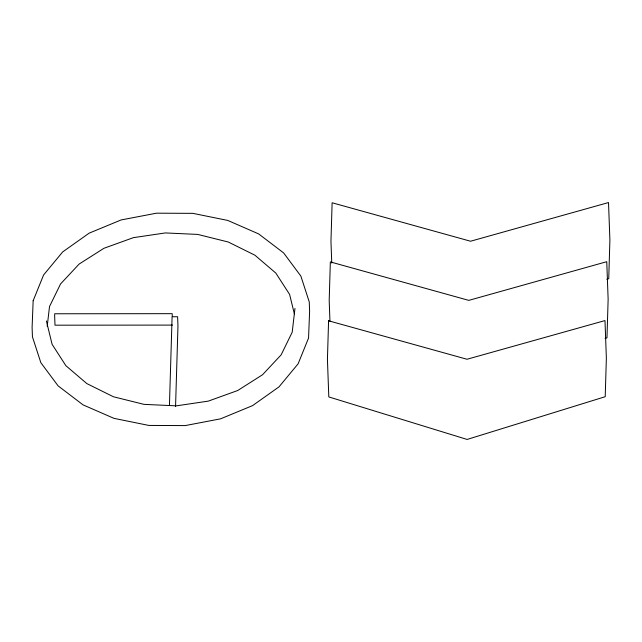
<?xml version="1.0" encoding="UTF-8"?>
<svg xmlns="http://www.w3.org/2000/svg" width="642" height="642" viewBox="0 0 642 642"><rect width="100%" height="100%" fill="white"/><g stroke="black" fill="none" stroke-linecap="round" stroke-linejoin="round"><path stroke-width="0.96" d="M169.448 405.046L172.096 316.747L177.617 316.739L177.962 326.128L175.563 406.49M47.203 326.377L49.514 306.539L60.565 283.925L79.143 264.055L103.98 248.269L133.392 237.652L165.363 232.934L197.72 234.418L228.263 242.01L254.906 255.203L275.827 273.083L289.614 294.445L294.365 313.922M294.967 308.433L292.198 332.235L281.148 354.849L262.57 374.719L237.733 390.505L208.321 401.122L176.349 405.848L143.985 404.364L113.441 396.764L86.806 383.571L65.877 365.691L52.098 344.329L46.401 320.952M606.842 279.27L608.744 278.684L609.9 240.108L608.52 202.551L470.546 241.232L332.115 202.768L330.959 241.344L331.753 263.084M605.069 338.414L606.979 337.828L608.135 299.244L606.754 261.695L468.78 300.376L330.341 261.912L329.194 300.488L329.948 321.241M172.465 325.093L54.995 325.189L54.65 315.8L54.714 313.769L172.184 313.673L172.289 316.49M328.584 320.791L327.428 359.368L328.808 396.925L467.119 439.449L605.213 396.708L606.369 358.132L604.989 320.575L467.015 359.255L328.584 320.791M33.159 300.729L32.1 327.436L32.445 336.825L40.831 362.658L58.093 385.866L83.043 404.869L113.995 418.359L148.84 425.429L185.185 425.59L220.575 418.833L252.579 405.616L279.029 386.845L298.121 363.805L308.553 338.045L309.613 311.346L309.267 301.957L300.881 276.116L283.62 252.908L258.662 233.913L227.709 220.415L192.873 213.353L156.52 213.184L121.137 219.941L89.126 233.158L62.675 251.929L43.584 274.977L33.159 300.729"/></g></svg>
